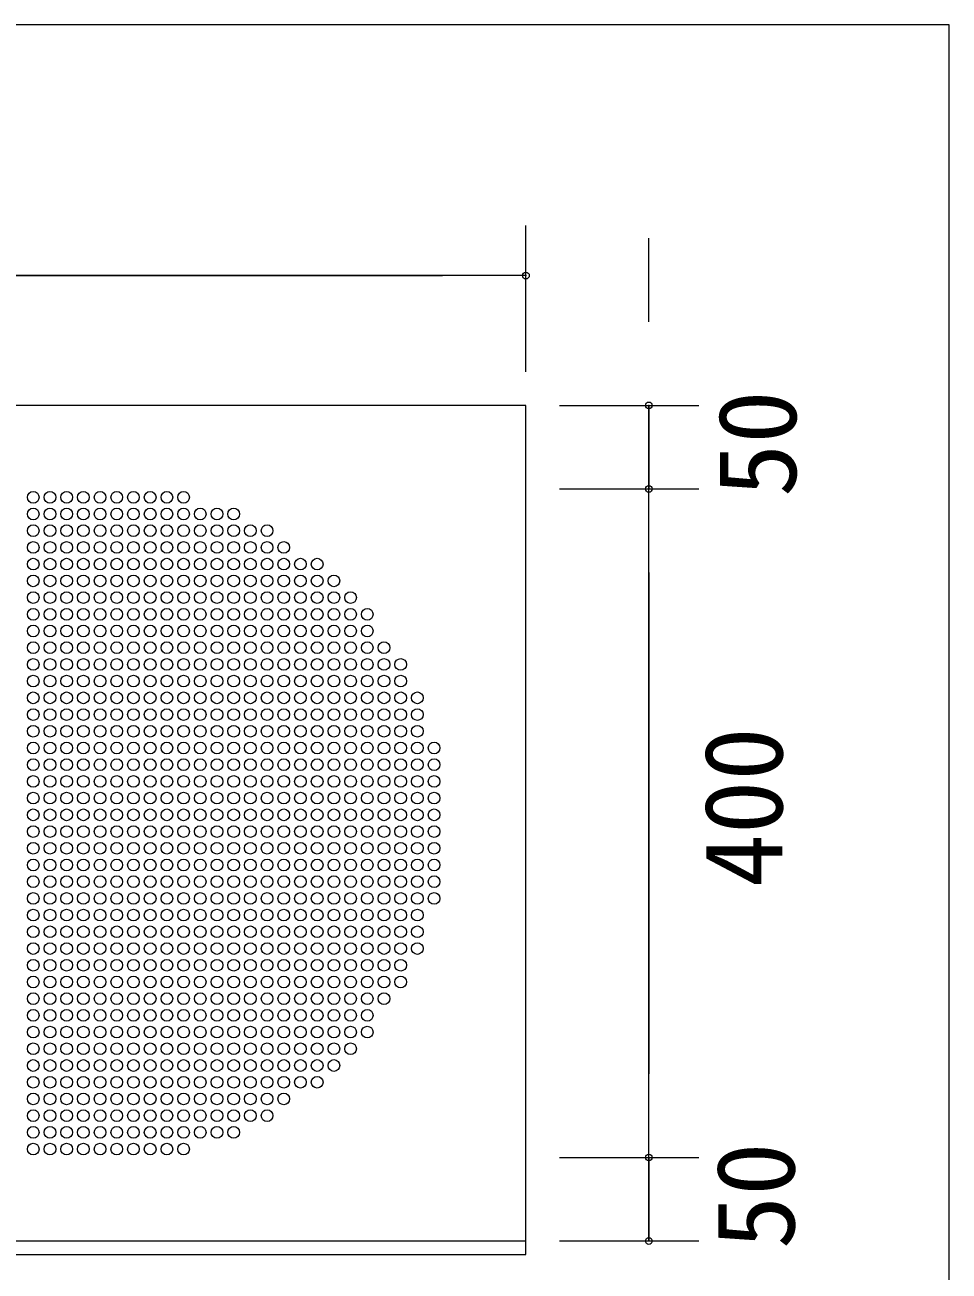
# Model space of a CAD drawing. Units: millimetres, scale not verified. Extents: x -2012 to 2012, y -1388 to 1388.
# Drawn here: x 1459 to 2012, y 642 to 1388 of the extents above; entities that cross this region are included whole.
import ezdxf
from ezdxf.enums import TextEntityAlignment as Align

# ---------------------------------------------------------------- set-up
doc = ezdxf.new("R2010")
doc.units = ezdxf.units.MM
doc.header["$LTSCALE"] = 8
doc.header["$PDMODE"] = 32
doc.header["$PDSIZE"] = 4
for name, color, linetype, lineweight in [('0-1_(3m)ﾒッｼュﾊﾟﾈﾙ', 7, 'Continuous', 9), ('0-2_0', 7, 'Continuous', 9), ('1-4_図面枠', 7, 'Continuous', 9)]:
    doc.layers.add(name, color=color, linetype=linetype, lineweight=lineweight)
doc.styles.add('ＭＳ ゴシック', font='')
doc.styles.get('ＭＳ ゴシック').set_extended_font_data('MS Gothic')

msp = doc.modelspace()

# ---------------------------------------------------------------- linework, layer by layer
at = {"layer": '0-1_(3m)ﾒッｼュﾊﾟﾈﾙ'}
for p, q in [((1759.127, 1159.853), (-1240.873, 1159.853)), ((1759.127, 651.853), (1759.127, 1159.853)), ((-1240.873, 659.853), (1759.127, 659.853)), ((-1240.873, 651.853), (1759.127, 651.853))]:
    msp.add_line(p, q, dxfattribs=at)
for centre in [(1464.127, 1104.853), (1474.127, 1104.853), (1484.127, 1104.853), (1494.127, 1104.853), (1504.127, 1104.853), (1514.127, 1104.853), (1524.127, 1104.853), (1534.127, 1104.853), (1544.127, 1104.853), (1554.127, 1104.853), (1464.127, 1094.853), (1474.127, 1094.853), (1484.127, 1094.853), (1494.127, 1094.853), (1504.127, 1094.853), (1514.127, 1094.853), (1524.127, 1094.853), (1534.127, 1094.853), (1544.127, 1094.853), (1554.127, 1094.853), (1564.127, 1094.853), (1574.127, 1094.853), (1584.127, 1094.853), (1464.127, 1084.853), (1474.127, 1084.853), (1484.127, 1084.853), (1494.127, 1084.853), (1504.127, 1084.853), (1514.127, 1084.853), (1524.127, 1084.853), (1534.127, 1084.853), (1544.127, 1084.853), (1554.127, 1084.853), (1564.127, 1084.853), (1574.127, 1084.853), (1584.127, 1084.853), (1594.127, 1084.853), (1604.127, 1084.853), (1464.127, 1074.853), (1474.127, 1074.853), (1484.127, 1074.853), (1494.127, 1074.853), (1504.127, 1074.853), (1514.127, 1074.853), (1524.127, 1074.853), (1534.127, 1074.853), (1544.127, 1074.853), (1554.127, 1074.853), (1564.127, 1074.853), (1574.127, 1074.853), (1584.127, 1074.853), (1594.127, 1074.853), (1604.127, 1074.853), (1614.127, 1074.853), (1464.127, 1064.853), (1474.127, 1064.853), (1484.127, 1064.853), (1494.127, 1064.853), (1504.127, 1064.853), (1514.127, 1064.853), (1524.127, 1064.853), (1534.127, 1064.853), (1544.127, 1064.853), (1554.127, 1064.853), (1564.127, 1064.853), (1574.127, 1064.853), (1584.127, 1064.853), (1594.127, 1064.853), (1604.127, 1064.853), (1614.127, 1064.853), (1624.127, 1064.853), (1634.127, 1064.853), (1464.127, 1054.853), (1474.127, 1054.853), (1484.127, 1054.853), (1494.127, 1054.853), (1504.127, 1054.853), (1514.127, 1054.853), (1524.127, 1054.853), (1534.127, 1054.853), (1544.127, 1054.853), (1554.127, 1054.853), (1564.127, 1054.853), (1574.127, 1054.853), (1584.127, 1054.853), (1594.127, 1054.853), (1604.127, 1054.853), (1614.127, 1054.853), (1624.127, 1054.853), (1634.127, 1054.853), (1644.127, 1054.853), (1464.127, 1044.853), (1474.127, 1044.853), (1484.127, 1044.853), (1494.127, 1044.853), (1504.127, 1044.853), (1514.127, 1044.853), (1524.127, 1044.853), (1534.127, 1044.853), (1544.127, 1044.853), (1554.127, 1044.853), (1564.127, 1044.853), (1574.127, 1044.853), (1584.127, 1044.853), (1594.127, 1044.853), (1604.127, 1044.853), (1614.127, 1044.853), (1624.127, 1044.853), (1634.127, 1044.853), (1644.127, 1044.853), (1654.127, 1044.853), (1464.127, 1034.853), (1474.127, 1034.853), (1484.127, 1034.853), (1494.127, 1034.853), (1504.127, 1034.853), (1514.127, 1034.853), (1524.127, 1034.853), (1534.127, 1034.853), (1544.127, 1034.853), (1554.127, 1034.853), (1564.127, 1034.853), (1574.127, 1034.853), (1584.127, 1034.853), (1594.127, 1034.853), (1604.127, 1034.853), (1614.127, 1034.853), (1624.127, 1034.853), (1634.127, 1034.853), (1644.127, 1034.853), (1654.127, 1034.853), (1664.127, 1034.853), (1464.127, 1024.853), (1474.127, 1024.853), (1484.127, 1024.853), (1494.127, 1024.853), (1504.127, 1024.853), (1514.127, 1024.853), (1524.127, 1024.853), (1534.127, 1024.853), (1544.127, 1024.853), (1554.127, 1024.853), (1564.127, 1024.853), (1574.127, 1024.853), (1584.127, 1024.853), (1594.127, 1024.853), (1604.127, 1024.853), (1614.127, 1024.853), (1624.127, 1024.853), (1634.127, 1024.853), (1644.127, 1024.853), (1654.127, 1024.853), (1664.127, 1024.853), (1464.127, 1014.853), (1474.127, 1014.853), (1484.127, 1014.853), (1494.127, 1014.853), (1504.127, 1014.853), (1514.127, 1014.853), (1524.127, 1014.853), (1534.127, 1014.853), (1544.127, 1014.853), (1554.127, 1014.853), (1564.127, 1014.853), (1574.127, 1014.853), (1584.127, 1014.853), (1594.127, 1014.853), (1604.127, 1014.853), (1614.127, 1014.853), (1624.127, 1014.853), (1634.127, 1014.853), (1644.127, 1014.853), (1654.127, 1014.853), (1664.127, 1014.853), (1674.127, 1014.853), (1464.127, 1004.853), (1474.127, 1004.853), (1484.127, 1004.853), (1494.127, 1004.853), (1504.127, 1004.853), (1514.127, 1004.853), (1524.127, 1004.853), (1534.127, 1004.853), (1544.127, 1004.853), (1554.127, 1004.853), (1564.127, 1004.853), (1574.127, 1004.853), (1584.127, 1004.853), (1594.127, 1004.853), (1604.127, 1004.853), (1614.127, 1004.853), (1624.127, 1004.853), (1634.127, 1004.853), (1644.127, 1004.853), (1654.127, 1004.853), (1664.127, 1004.853), (1674.127, 1004.853), (1684.127, 1004.853), (1464.127, 994.853), (1474.127, 994.853), (1484.127, 994.853), (1494.127, 994.853), (1504.127, 994.853), (1514.127, 994.853), (1524.127, 994.853), (1534.127, 994.853), (1544.127, 994.853), (1554.127, 994.853), (1564.127, 994.853), (1574.127, 994.853), (1584.127, 994.853), (1594.127, 994.853), (1604.127, 994.853), (1614.127, 994.853), (1624.127, 994.853), (1634.127, 994.853), (1644.127, 994.853), (1654.127, 994.853), (1664.127, 994.853), (1674.127, 994.853), (1684.127, 994.853), (1464.127, 984.853), (1474.127, 984.853), (1484.127, 984.853), (1494.127, 984.853), (1504.127, 984.853), (1514.127, 984.853), (1524.127, 984.853), (1534.127, 984.853), (1544.127, 984.853), (1554.127, 984.853), (1564.127, 984.853), (1574.127, 984.853), (1584.127, 984.853), (1594.127, 984.853), (1604.127, 984.853), (1614.127, 984.853), (1624.127, 984.853), (1634.127, 984.853), (1644.127, 984.853), (1654.127, 984.853), (1664.127, 984.853), (1674.127, 984.853), (1684.127, 984.853), (1694.127, 984.853), (1464.127, 974.853), (1474.127, 974.853), (1484.127, 974.853), (1494.127, 974.853), (1504.127, 974.853), (1514.127, 974.853), (1524.127, 974.853), (1534.127, 974.853), (1544.127, 974.853), (1554.127, 974.853), (1564.127, 974.853), (1574.127, 974.853), (1584.127, 974.853), (1594.127, 974.853), (1604.127, 974.853), (1614.127, 974.853), (1624.127, 974.853), (1634.127, 974.853), (1644.127, 974.853), (1654.127, 974.853), (1664.127, 974.853), (1674.127, 974.853), (1684.127, 974.853), (1694.127, 974.853), (1464.127, 964.853), (1474.127, 964.853), (1484.127, 964.853), (1494.127, 964.853), (1504.127, 964.853), (1514.127, 964.853), (1524.127, 964.853), (1534.127, 964.853), (1544.127, 964.853), (1554.127, 964.853), (1564.127, 964.853), (1574.127, 964.853), (1584.127, 964.853), (1594.127, 964.853), (1604.127, 964.853), (1614.127, 964.853), (1624.127, 964.853), (1634.127, 964.853), (1644.127, 964.853), (1654.127, 964.853), (1664.127, 964.853), (1674.127, 964.853), (1684.127, 964.853), (1694.127, 964.853), (1464.127, 954.853), (1474.127, 954.853), (1484.127, 954.853), (1494.127, 954.853), (1504.127, 954.853), (1514.127, 954.853), (1524.127, 954.853), (1534.127, 954.853), (1544.127, 954.853), (1554.127, 954.853), (1564.127, 954.853), (1574.127, 954.853), (1584.127, 954.853), (1594.127, 954.853), (1604.127, 954.853), (1614.127, 954.853), (1624.127, 954.853), (1634.127, 954.853), (1644.127, 954.853), (1654.127, 954.853), (1664.127, 954.853), (1674.127, 954.853), (1684.127, 954.853), (1694.127, 954.853), (1704.127, 954.853), (1464.127, 944.853), (1474.127, 944.853), (1484.127, 944.853), (1494.127, 944.853), (1504.127, 944.853), (1514.127, 944.853), (1524.127, 944.853), (1534.127, 944.853), (1544.127, 944.853), (1554.127, 944.853), (1564.127, 944.853), (1574.127, 944.853), (1584.127, 944.853), (1594.127, 944.853), (1604.127, 944.853), (1614.127, 944.853), (1624.127, 944.853), (1634.127, 944.853), (1644.127, 944.853), (1654.127, 944.853), (1664.127, 944.853), (1674.127, 944.853), (1684.127, 944.853), (1694.127, 944.853), (1704.127, 944.853), (1464.127, 934.853), (1474.127, 934.853), (1484.127, 934.853), (1494.127, 934.853), (1504.127, 934.853), (1514.127, 934.853), (1524.127, 934.853), (1534.127, 934.853), (1544.127, 934.853), (1554.127, 934.853), (1564.127, 934.853), (1574.127, 934.853), (1584.127, 934.853), (1594.127, 934.853), (1604.127, 934.853), (1614.127, 934.853), (1624.127, 934.853), (1634.127, 934.853), (1644.127, 934.853), (1654.127, 934.853), (1664.127, 934.853), (1674.127, 934.853), (1684.127, 934.853), (1694.127, 934.853), (1704.127, 934.853), (1464.127, 924.853), (1474.127, 924.853), (1484.127, 924.853), (1494.127, 924.853), (1504.127, 924.853), (1514.127, 924.853), (1524.127, 924.853), (1534.127, 924.853), (1544.127, 924.853), (1554.127, 924.853), (1564.127, 924.853), (1574.127, 924.853), (1584.127, 924.853), (1594.127, 924.853), (1604.127, 924.853), (1614.127, 924.853), (1624.127, 924.853), (1634.127, 924.853), (1644.127, 924.853), (1654.127, 924.853), (1664.127, 924.853), (1674.127, 924.853), (1684.127, 924.853), (1694.127, 924.853), (1704.127, 924.853), (1464.127, 914.853), (1474.127, 914.853), (1484.127, 914.853), (1494.127, 914.853), (1504.127, 914.853), (1514.127, 914.853), (1524.127, 914.853), (1534.127, 914.853), (1544.127, 914.853), (1554.127, 914.853), (1564.127, 914.853), (1574.127, 914.853), (1584.127, 914.853), (1594.127, 914.853), (1604.127, 914.853), (1614.127, 914.853), (1624.127, 914.853), (1634.127, 914.853), (1644.127, 914.853), (1654.127, 914.853), (1664.127, 914.853), (1674.127, 914.853), (1684.127, 914.853), (1694.127, 914.853), (1704.127, 914.853), (1464.127, 904.853), (1474.127, 904.853), (1484.127, 904.853), (1494.127, 904.853), (1504.127, 904.853), (1514.127, 904.853), (1524.127, 904.853), (1534.127, 904.853), (1544.127, 904.853), (1554.127, 904.853), (1564.127, 904.853), (1574.127, 904.853), (1584.127, 904.853), (1594.127, 904.853), (1604.127, 904.853), (1614.127, 904.853), (1624.127, 904.853), (1634.127, 904.853), (1644.127, 904.853), (1654.127, 904.853), (1664.127, 904.853), (1674.127, 904.853), (1684.127, 904.853), (1694.127, 904.853), (1704.127, 904.853), (1464.127, 894.853), (1474.127, 894.853), (1484.127, 894.853), (1494.127, 894.853), (1504.127, 894.853), (1514.127, 894.853), (1524.127, 894.853), (1534.127, 894.853), (1544.127, 894.853), (1554.127, 894.853), (1564.127, 894.853), (1574.127, 894.853), (1584.127, 894.853), (1594.127, 894.853), (1604.127, 894.853), (1614.127, 894.853), (1624.127, 894.853), (1634.127, 894.853), (1644.127, 894.853), (1654.127, 894.853), (1664.127, 894.853), (1674.127, 894.853), (1684.127, 894.853), (1694.127, 894.853), (1704.127, 894.853), (1464.127, 884.853), (1474.127, 884.853), (1484.127, 884.853), (1494.127, 884.853), (1504.127, 884.853), (1514.127, 884.853), (1524.127, 884.853), (1534.127, 884.853), (1544.127, 884.853), (1554.127, 884.853), (1564.127, 884.853), (1574.127, 884.853), (1584.127, 884.853), (1594.127, 884.853), (1604.127, 884.853), (1614.127, 884.853), (1624.127, 884.853), (1634.127, 884.853), (1644.127, 884.853), (1654.127, 884.853), (1664.127, 884.853), (1674.127, 884.853), (1684.127, 884.853), (1694.127, 884.853), (1704.127, 884.853), (1464.127, 874.853), (1474.127, 874.853), (1484.127, 874.853), (1494.127, 874.853), (1504.127, 874.853), (1514.127, 874.853), (1524.127, 874.853), (1534.127, 874.853), (1544.127, 874.853), (1554.127, 874.853), (1564.127, 874.853), (1574.127, 874.853), (1584.127, 874.853), (1594.127, 874.853), (1604.127, 874.853), (1614.127, 874.853), (1624.127, 874.853), (1634.127, 874.853), (1644.127, 874.853), (1654.127, 874.853), (1664.127, 874.853), (1674.127, 874.853), (1684.127, 874.853), (1694.127, 874.853), (1704.127, 874.853), (1464.127, 864.853), (1474.127, 864.853), (1484.127, 864.853), (1494.127, 864.853), (1504.127, 864.853), (1514.127, 864.853), (1524.127, 864.853), (1534.127, 864.853), (1544.127, 864.853), (1554.127, 864.853), (1564.127, 864.853), (1574.127, 864.853), (1584.127, 864.853), (1594.127, 864.853), (1604.127, 864.853), (1614.127, 864.853), (1624.127, 864.853), (1634.127, 864.853), (1644.127, 864.853), (1654.127, 864.853), (1664.127, 864.853), (1674.127, 864.853), (1684.127, 864.853), (1694.127, 864.853), (1704.127, 864.853), (1464.127, 854.853), (1474.127, 854.853), (1484.127, 854.853), (1494.127, 854.853), (1504.127, 854.853), (1514.127, 854.853), (1524.127, 854.853), (1534.127, 854.853), (1544.127, 854.853), (1554.127, 854.853), (1564.127, 854.853), (1574.127, 854.853), (1584.127, 854.853), (1594.127, 854.853), (1604.127, 854.853), (1614.127, 854.853), (1624.127, 854.853), (1634.127, 854.853), (1644.127, 854.853), (1654.127, 854.853), (1664.127, 854.853), (1674.127, 854.853), (1684.127, 854.853), (1694.127, 854.853), (1464.127, 844.853), (1474.127, 844.853), (1484.127, 844.853), (1494.127, 844.853), (1504.127, 844.853), (1514.127, 844.853), (1524.127, 844.853), (1534.127, 844.853), (1544.127, 844.853), (1554.127, 844.853), (1564.127, 844.853), (1574.127, 844.853), (1584.127, 844.853), (1594.127, 844.853), (1604.127, 844.853), (1614.127, 844.853), (1624.127, 844.853), (1634.127, 844.853), (1644.127, 844.853), (1654.127, 844.853), (1664.127, 844.853), (1674.127, 844.853), (1684.127, 844.853), (1694.127, 844.853), (1464.127, 834.853), (1474.127, 834.853), (1484.127, 834.853), (1494.127, 834.853), (1504.127, 834.853), (1514.127, 834.853), (1524.127, 834.853), (1534.127, 834.853), (1544.127, 834.853), (1554.127, 834.853), (1564.127, 834.853), (1574.127, 834.853), (1584.127, 834.853), (1594.127, 834.853), (1604.127, 834.853), (1614.127, 834.853), (1624.127, 834.853), (1634.127, 834.853), (1644.127, 834.853), (1654.127, 834.853), (1664.127, 834.853), (1674.127, 834.853), (1684.127, 834.853), (1694.127, 834.853), (1464.127, 824.853), (1474.127, 824.853), (1484.127, 824.853), (1494.127, 824.853), (1504.127, 824.853), (1514.127, 824.853), (1524.127, 824.853), (1534.127, 824.853), (1544.127, 824.853), (1554.127, 824.853), (1564.127, 824.853), (1574.127, 824.853), (1584.127, 824.853), (1594.127, 824.853), (1604.127, 824.853), (1614.127, 824.853), (1624.127, 824.853), (1634.127, 824.853), (1644.127, 824.853), (1654.127, 824.853), (1664.127, 824.853), (1674.127, 824.853), (1684.127, 824.853), (1464.127, 814.853), (1474.127, 814.853), (1484.127, 814.853), (1494.127, 814.853), (1504.127, 814.853), (1514.127, 814.853), (1524.127, 814.853), (1534.127, 814.853), (1544.127, 814.853), (1554.127, 814.853), (1564.127, 814.853), (1574.127, 814.853), (1584.127, 814.853), (1594.127, 814.853), (1604.127, 814.853), (1614.127, 814.853), (1624.127, 814.853), (1634.127, 814.853), (1644.127, 814.853), (1654.127, 814.853), (1664.127, 814.853), (1674.127, 814.853), (1684.127, 814.853), (1464.127, 804.853), (1474.127, 804.853), (1484.127, 804.853), (1494.127, 804.853), (1504.127, 804.853), (1514.127, 804.853), (1524.127, 804.853), (1534.127, 804.853), (1544.127, 804.853), (1554.127, 804.853), (1564.127, 804.853), (1574.127, 804.853), (1584.127, 804.853), (1594.127, 804.853), (1604.127, 804.853), (1614.127, 804.853), (1624.127, 804.853), (1634.127, 804.853), (1644.127, 804.853), (1654.127, 804.853), (1664.127, 804.853), (1674.127, 804.853), (1464.127, 794.853), (1474.127, 794.853), (1484.127, 794.853), (1494.127, 794.853), (1504.127, 794.853), (1514.127, 794.853), (1524.127, 794.853), (1534.127, 794.853), (1544.127, 794.853), (1554.127, 794.853), (1564.127, 794.853), (1574.127, 794.853), (1584.127, 794.853), (1594.127, 794.853), (1604.127, 794.853), (1614.127, 794.853), (1624.127, 794.853), (1634.127, 794.853), (1644.127, 794.853), (1654.127, 794.853), (1664.127, 794.853), (1464.127, 784.853), (1474.127, 784.853), (1484.127, 784.853), (1494.127, 784.853), (1504.127, 784.853), (1514.127, 784.853), (1524.127, 784.853), (1534.127, 784.853), (1544.127, 784.853), (1554.127, 784.853), (1564.127, 784.853), (1574.127, 784.853), (1584.127, 784.853), (1594.127, 784.853), (1604.127, 784.853), (1614.127, 784.853), (1624.127, 784.853), (1634.127, 784.853), (1644.127, 784.853), (1654.127, 784.853), (1664.127, 784.853), (1464.127, 774.853), (1474.127, 774.853), (1484.127, 774.853), (1494.127, 774.853), (1504.127, 774.853), (1514.127, 774.853), (1524.127, 774.853), (1534.127, 774.853), (1544.127, 774.853), (1554.127, 774.853), (1564.127, 774.853), (1574.127, 774.853), (1584.127, 774.853), (1594.127, 774.853), (1604.127, 774.853), (1614.127, 774.853), (1624.127, 774.853), (1634.127, 774.853), (1644.127, 774.853), (1654.127, 774.853), (1464.127, 764.853), (1474.127, 764.853), (1484.127, 764.853), (1494.127, 764.853), (1504.127, 764.853), (1514.127, 764.853), (1524.127, 764.853), (1534.127, 764.853), (1544.127, 764.853), (1554.127, 764.853), (1564.127, 764.853), (1574.127, 764.853), (1584.127, 764.853), (1594.127, 764.853), (1604.127, 764.853), (1614.127, 764.853), (1624.127, 764.853), (1634.127, 764.853), (1644.127, 764.853), (1464.127, 754.853), (1474.127, 754.853), (1484.127, 754.853), (1494.127, 754.853), (1504.127, 754.853), (1514.127, 754.853), (1524.127, 754.853), (1534.127, 754.853), (1544.127, 754.853), (1554.127, 754.853), (1564.127, 754.853), (1574.127, 754.853), (1584.127, 754.853), (1594.127, 754.853), (1604.127, 754.853), (1614.127, 754.853), (1624.127, 754.853), (1634.127, 754.853), (1464.127, 744.853), (1474.127, 744.853), (1484.127, 744.853), (1494.127, 744.853), (1504.127, 744.853), (1514.127, 744.853), (1524.127, 744.853), (1534.127, 744.853), (1544.127, 744.853), (1554.127, 744.853), (1564.127, 744.853), (1574.127, 744.853), (1584.127, 744.853), (1594.127, 744.853), (1604.127, 744.853), (1614.127, 744.853), (1464.127, 734.853), (1474.127, 734.853), (1484.127, 734.853), (1494.127, 734.853), (1504.127, 734.853), (1514.127, 734.853), (1524.127, 734.853), (1534.127, 734.853), (1544.127, 734.853), (1554.127, 734.853), (1564.127, 734.853), (1574.127, 734.853), (1584.127, 734.853), (1594.127, 734.853), (1604.127, 734.853), (1464.127, 724.853), (1474.127, 724.853), (1484.127, 724.853), (1494.127, 724.853), (1504.127, 724.853), (1514.127, 724.853), (1524.127, 724.853), (1534.127, 724.853), (1544.127, 724.853), (1554.127, 724.853), (1564.127, 724.853), (1574.127, 724.853), (1584.127, 724.853), (1464.127, 714.853), (1474.127, 714.853), (1484.127, 714.853), (1494.127, 714.853), (1504.127, 714.853), (1514.127, 714.853), (1524.127, 714.853), (1534.127, 714.853), (1544.127, 714.853), (1554.127, 714.853)]:
    msp.add_circle(centre, 3.5, dxfattribs=at)
at = {"layer": '0-2_0'}
for p, q in [((1759.127, 1179.853), (1759.127, 1267.499)), ((1832.702, 1209.853), (1832.702, 1259.853)), ((1759.127, 1237.499), (-1240.873, 1237.499)), ((-1190.873, 1237.499), (1709.127, 1237.499)), ((1779.127, 1159.853), (1862.702, 1159.853)), ((1779.127, 1109.853), (1862.702, 1109.853)), ((1779.127, 1109.853), (1862.702, 1109.853)), ((1832.702, 709.853), (1832.702, 1109.853)), ((1832.702, 1059.853), (1832.702, 1009.853)), ((1832.702, 1059.853), (1832.702, 759.853)), ((1832.702, 759.853), (1832.702, 809.853)), ((1779.127, 709.853), (1862.702, 709.853)), ((1779.127, 709.853), (1862.702, 709.853)), ((1779.127, 659.853), (1862.702, 659.853))]:
    msp.add_line(p, q, dxfattribs=at)
for points in [[(1832.702, 1159.853), (1832.702, 1109.853), (1832.702, 1159.853)], [(1832.702, 709.853), (1832.702, 659.853), (1832.702, 709.853)]]:
    msp.add_lwpolyline(points, dxfattribs=at)
for p in [(1759.127, 1237.499), (1832.702, 1159.853), (1832.702, 1109.853), (1832.702, 709.853), (1832.702, 659.853)]:
    msp.add_point(p, dxfattribs=at)
at = {"layer": '1-4_図面枠'}
msp.add_line((2012.5, -1237.5), (2012.5, 1387.5), dxfattribs=at)
msp.add_lwpolyline([(-2012.5, -1387.5), (2012.5, -1387.5), (2012.5, 1387.5), (-2012.5, 1387.5)], dxfattribs=at)

# ---------------------------------------------------------------- texts
at = {"layer": '0-2_0', "color": 2, "style": 'ＭＳ ゴシック'}
for s, p in [('50', (1935.009, 1104.968)), ('400', (1926.749, 871.453)), ('50', (1933.994, 654.968))]:
    msp.add_text(s, height=46.92, rotation=90, dxfattribs=at).set_placement(p, align=Align.BOTTOM_LEFT)

doc.saveas('drawing.dxf')
